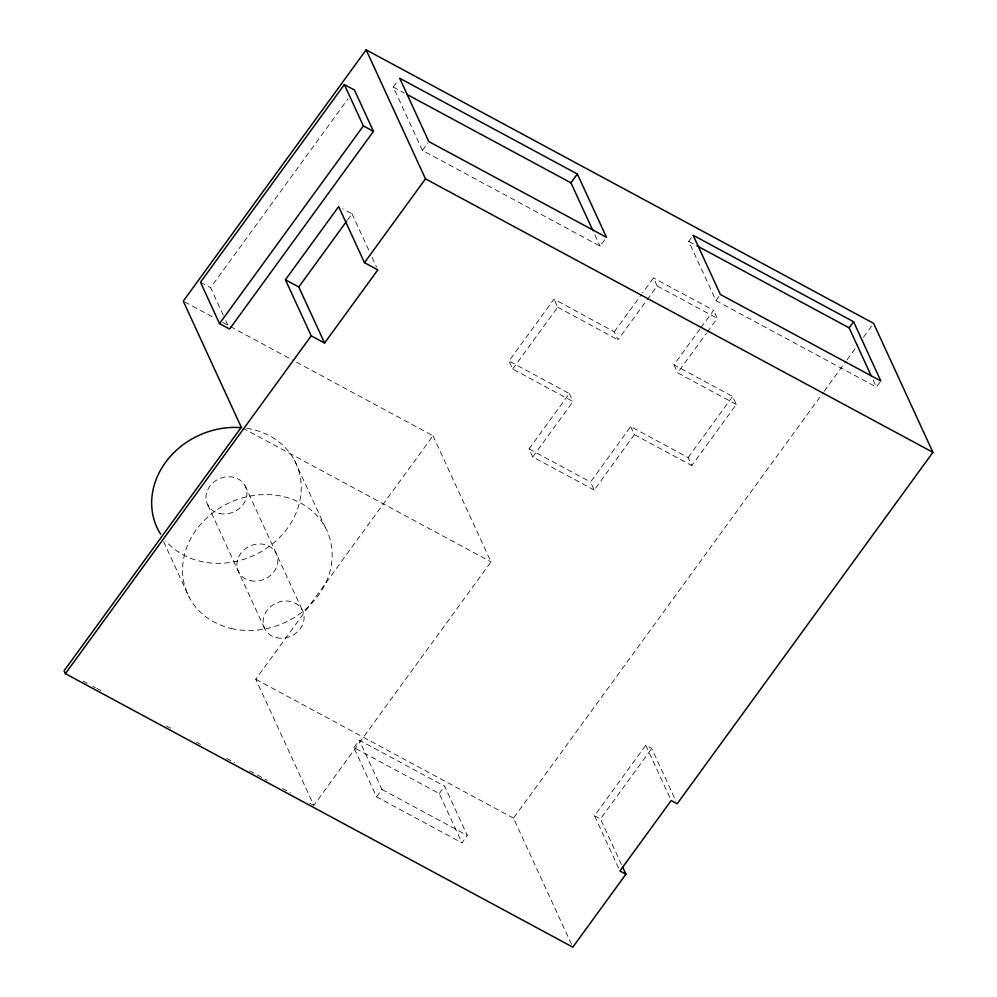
<?xml version="1.0" encoding="UTF-8"?>
<svg xmlns="http://www.w3.org/2000/svg" width="997" height="997" viewBox="0 0 997 997"><rect width="100%" height="100%" fill="white"/><g stroke="black" fill="none" stroke-linecap="round" stroke-linejoin="round"><path stroke-width="0.75" stroke-dasharray="4.99 3.74" d="M630.665 426.591L634.354 434.617L594.249 490.075L590.56 482.05L630.665 426.591L688.142 457.573L691.831 465.587L736.309 404.47L732.621 396.445L673.935 364.815L700.068 328.91M223.266 315.239L210.579 287.672L348.028 98.815M604.656 239.853L600.069 246.147L422.392 150.385L393.267 87.051L397.853 80.757M347.517 220.001L352.028 213.807L342.681 208.772M422.392 150.385L427.9 142.833M432.985 435.751L491.01 561.897L313.793 805.402L255.768 679.256L432.985 435.751L292.433 359.992M594.249 490.075L532.747 456.925L573.038 401.567L512.682 369.027L508.993 361.014L553.996 299.162L614.289 331.802L617.978 339.815L657.173 285.965L653.484 277.939L642.542 292.968M512.682 369.027L557.684 307.188L553.996 299.162M532.747 456.925L529.058 448.899L569.349 393.541L508.993 361.014M614.289 331.802L641.632 294.227M879.952 382.2L876.388 387.085L715.958 300.608L688.715 241.374L691.382 237.71M353.885 747.563L359.269 740.16L444.662 786.197L467.319 835.449L461.947 842.839L376.542 796.815L353.885 747.563L439.291 793.587L461.947 842.839M715.958 300.608L719.51 295.735M700.966 327.664L713.59 310.329L653.484 277.939M736.309 404.47L677.624 372.841L706.462 333.21M707.359 331.976L717.279 318.355L713.59 310.329M376.542 796.815L381.926 789.425L359.269 740.16M439.291 793.587L444.662 786.197M688.142 457.573L732.621 396.445M571.53 944.346L513.492 818.151L823.21 392.594M824.12 391.335L846.117 361.113M847.026 359.855L858.018 344.75M863.527 337.198L871.764 325.857M618.651 868.237L594.499 815.733L645.769 745.27L651.751 748.498L675.904 801.002M621.455 864.549L600.481 818.948L651.751 748.498M688.715 241.374L695.57 245.063M393.267 87.051L404.196 92.945M657.173 285.965L717.279 318.355M634.354 434.617L691.831 465.587M529.058 448.899L590.56 482.05M200.497 282.238L210.579 287.672M184.632 301.892L214.654 318.068M222.842 322.48L291.074 359.256M242.645 428.037L491.01 561.897M594.499 815.733L600.481 818.948M255.768 679.256L513.492 818.151M381.926 789.425L467.319 835.449M83.175 681.101L87.262 683.306M92.721 686.248L95.45 687.718M96.821 688.453L100.909 690.659M166.412 725.966L170.512 728.171M196.434 742.154L200.534 744.36M226.456 758.331L234.644 762.742M249.661 770.831L267.395 780.389M282.413 788.477L290.601 792.902M309.706 803.196L313.793 805.402M557.684 307.188L617.978 339.815M873.148 380.031L876.388 387.085M673.935 364.815L677.624 372.841M594.885 234.881L600.069 246.147M569.349 393.541L573.038 401.567M645.769 745.27L670.557 799.158M352.028 213.807L369.438 251.655M372.018 257.263L376.53 267.071M294.451 460.278L325.346 527.463M225.796 320.747L227.702 324.885M245.088 485.751L302.241 610.002M207.812 504.968L264.965 629.232M163.608 541.633L189.355 597.614M246.77 428.286A76.532 66.014 -24.7 0 1 287.784 527.787A76.532 66.014 -24.7 0 1 165.863 541.134M231.329 628.509A76.532 66.014 -24.7 0 0 331.104 543.726A76.532 66.014 -24.7 0 0 209.632 515.387A76.532 66.014 -24.7 0 0 231.329 628.509M250.222 580.628A20.974 18.096 -24.7 0 0 277.565 557.385A20.974 18.096 -24.7 0 0 244.277 549.621A20.974 18.096 -24.7 0 0 250.222 580.628M219.315 513.443A20.974 18.096 -24.7 0 0 246.658 490.2A20.974 18.096 -24.7 0 0 213.37 482.436A20.974 18.096 -24.7 0 0 219.315 513.443M276.468 637.694A20.974 18.096 -24.7 0 0 303.823 614.464A20.974 18.096 -24.7 0 0 270.523 606.699A20.974 18.096 -24.7 0 0 276.468 637.694"/><path stroke-width="1.5" d="M625.904 874.219L619.922 871.004L671.193 800.541L677.175 803.769L932.93 452.339L873.596 323.34L366.148 49.85L183.261 301.156L241.286 427.302L64.07 670.807L65.378 673.66L572.826 947.15L625.904 874.219L622.726 867.315M344.351 84.571L200.497 282.238L219.514 323.589L229.597 329.022L373.464 131.355L354.433 90.004L344.351 84.571L363.369 125.921L373.464 131.355M219.514 323.589L363.369 125.921M285.429 279.771L338.681 206.603L364.466 262.685L377.826 269.875L324.573 343.043L311.226 335.852L285.429 279.771L298.776 286.974L324.573 343.043M298.776 286.974L346.62 221.247M65.378 673.66L311.226 335.852M364.466 262.685L425.482 178.849L366.148 49.85M592.953 230.668L570.932 182.812L577.35 174.001L399.685 78.24L428.81 141.574L606.488 237.323L577.35 174.001M871.204 375.794L849.145 327.839L853.582 321.732L693.152 235.267L720.407 294.514L880.837 380.979L853.582 321.732M696.94 245.798L849.145 327.839M406.938 94.416L570.932 182.812M425.482 178.849L932.93 452.339M160.629 534.155A76.532 66.014 -24.7 0 1 166.225 461.437A76.532 66.014 -24.7 0 1 240.875 427.626"/></g></svg>
